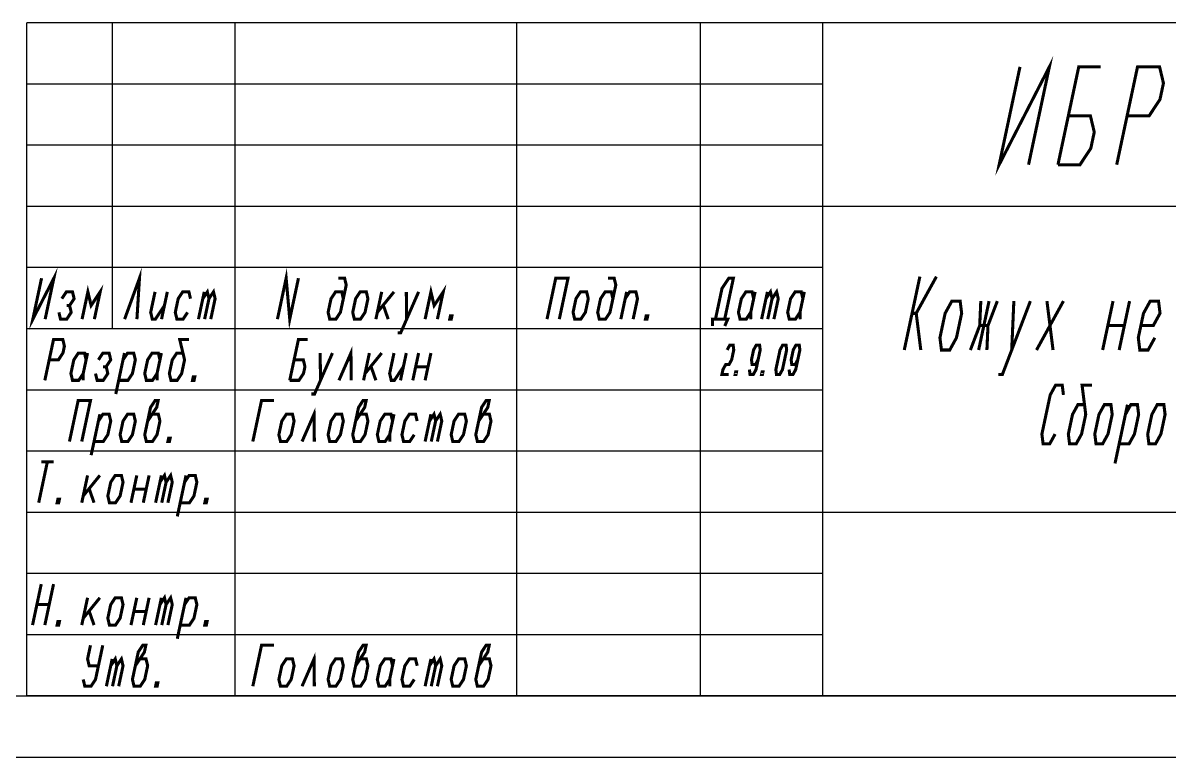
# Model space of a CAD drawing. Header units: millimetres. Extents: x 0 to 630, y 0 to 297.
# Drawn here: x 439.7 to 533.3, y 0 to 60 of the extents above; entities that cross this region are included whole.
import ezdxf

# ---------------------------------------------------------------- set-up
doc = ezdxf.new("R2010")
doc.units = ezdxf.units.MM
doc.header["$LTSCALE"] = 34.65
doc.layers.get('0').update_dxf_attribs({"linetype": 'CONTINUOUS'})

msp = doc.modelspace()

# ---------------------------------------------------------------- linework, layer by layer
at = {"color": 7, "linetype": 'CONTINUOUS'}
for p, q in [((625, 60), (440, 60)), ((440, 5), (440, 60)), ((447, 35), (447, 60)), ((457, 5), (457, 60)), ((480, 5), (480, 60)), ((495, 5), (495, 60)), ((505, 5), (505, 60)), ((505, 55), (440, 55)), ((505, 50), (440, 50)), ((625, 45), (440, 45)), ((505, 40), (440, 40)), ((505, 35), (440, 35)), ((505, 30), (440, 30)), ((505, 25), (440, 25)), ((625, 20), (440, 20)), ((505, 15), (440, 15)), ((505, 10), (440, 10)), ((20, 5), (625, 5)), ((625, 5), (440, 5)), ((0, 0), (630, 0))]:
    msp.add_line(p, q, dxfattribs=at)
at = {"color": 2, "linetype": 'CONTINUOUS', "const_width": 0.25}
for points in [[(521.1004395, 56.4106421), (519.4000085, 48.4106342), (523.5004687, 56.4106421), (521.7999994, 48.4106342)], [(524.1999902, 48.4106342), (525.9004596, 56.4106421), (527.7004431, 56.4106421)], [(529.0000104, 48.4106342), (530.7004413, 56.4106421), (532.5004633, 56.4106421), (532.8170398, 55.0773138), (532.5336475, 53.7439664), (531.6502094, 52.4106381), (529.8502258, 52.4106381)], [(524.1999902, 48.4106342), (526.0000122, 48.4106342), (526.8834119, 49.7439624), (527.1668042, 51.0773099), (526.8502277, 52.4106381), (525.0502441, 52.4106381)], [(441.1970673, 39.1375813), (440.4850104, 35.7875821), (442.2020526, 39.1375813), (441.4899957, 35.7875821)], [(447.9799878, 35.7875821), (449.1945758, 39.1375813), (448.9850116, 35.7875821)], [(460.4600171, 35.7875821), (461.172074, 39.1375813), (461.4650024, 35.7875821), (462.1770593, 39.1375813)], [(511.6500165, 33.2667554), (512.9253204, 39.2667517)], [(512.2876685, 36.2667535), (512.625163, 36.2667535), (514.2753369, 39.2667517)], [(444.5049902, 35.7875821), (444.9797205, 38.0209117), (445.244848, 36.9042421), (445.9847058, 38.0209117), (445.510014, 35.7875821)], [(465.8410492, 37.4625769), (465.7084662, 38.0209117), (465.2059735, 38.0209117), (464.8360254, 37.4625769), (464.5986603, 36.3459169), (464.7312433, 35.7875821), (465.233736, 35.7875821), (465.6036841, 36.3459169), (466.0783759, 38.5792465), (465.9458313, 39.1375813), (465.4433002, 39.1375813)], [(472.5199951, 35.7875821), (472.9947253, 38.0209117), (473.2598529, 36.9042421), (473.9997107, 38.0209117), (473.5250189, 35.7875821)], [(482.4749872, 35.7875821), (483.1870825, 39.1375813), (484.1920679, 39.1375813), (483.480011, 35.7875821)], [(487.8560193, 37.4625769), (487.7234747, 38.0209117), (487.2209436, 38.0209117), (486.8510339, 37.4625769), (486.6136688, 36.3459169), (486.7462518, 35.7875821), (487.2487445, 35.7875821), (487.6186926, 36.3459169), (488.0933844, 38.5792465), (487.9608014, 39.1375813), (487.4583087, 39.1375813)], [(496.2312433, 35.7875821), (496.7653052, 38.3000839), (497.3202081, 39.1375813), (497.6970776, 39.1375813), (496.9849823, 35.7875821)], [(442.6136829, 36.3459169), (442.7462659, 35.7875821), (443.2487585, 35.7875821), (443.6186682, 36.3459169), (443.4861237, 36.9042421), (443.8560333, 37.4625769), (443.7234503, 38.0209117), (443.2209576, 38.0209117), (442.851048, 37.4625769)], [(450.4647272, 38.0209117), (450.1086603, 36.3459169), (450.2412433, 35.7875821), (450.4924896, 35.7875821), (451.2323474, 36.9042421)], [(451.4697125, 38.0209117), (450.9949823, 35.7875821)], [(453.3610199, 37.4625769), (453.2284753, 38.0209117), (452.7259442, 38.0209117), (452.3560345, 37.4625769), (452.1186694, 36.3459169), (452.2512524, 35.7875821), (452.7537451, 35.7875821), (453.1236932, 36.3459169)], [(454.0100153, 35.7875821), (454.484707, 38.0209117)], [(454.3660437, 37.4625769), (454.7359534, 38.0209117), (454.8685364, 37.4625769), (454.5125079, 35.7875821)], [(454.8685364, 37.4625769), (455.238446, 38.0209117), (455.3710291, 37.4625769), (455.0150006, 35.7875821)], [(466.6086694, 36.3459169), (466.7412524, 35.7875821), (467.2437451, 35.7875821), (467.6136932, 36.3459169), (467.8510199, 37.4625769), (467.7184753, 38.0209117), (467.2159442, 38.0209117), (466.8460345, 37.4625769), (466.6086694, 36.3459169)], [(468.974707, 38.0209117), (468.5000153, 35.7875821)], [(468.6186786, 36.3459169), (469.9796924, 38.0209117)], [(470.2726593, 34.6709125), (470.5239056, 34.6709125), (471.9897015, 38.0209117)], [(470.9847162, 38.0209117), (471.0125171, 35.7875821)], [(484.6036597, 36.3459169), (484.7362427, 35.7875821), (485.2387354, 35.7875821), (485.6086835, 36.3459169), (485.8460486, 37.4625769), (485.7134656, 38.0209117), (485.2109729, 38.0209117), (484.8410248, 37.4625769), (484.6036597, 36.3459169)], [(488.5050146, 35.7875821), (488.9797064, 38.0209117)], [(488.8610431, 37.4625769), (489.2309528, 38.0209117), (489.7334454, 38.0209117), (489.8660284, 37.4625769), (489.51, 35.7875821)], [(499.3510199, 37.4625769), (499.2184753, 38.0209117), (498.7159442, 38.0209117), (498.3460345, 37.4625769), (498.1086694, 36.3459169), (498.2412524, 35.7875821), (498.7437451, 35.7875821), (499.1136932, 36.3459169)], [(499.4697217, 38.0209117), (499.1136932, 36.3459169), (499.1206146, 35.7875821)], [(500.0000153, 35.7875821), (500.474707, 38.0209117)], [(500.3560437, 37.4625769), (500.7259534, 38.0209117), (500.8585364, 37.4625769), (500.5025079, 35.7875821)], [(500.8585364, 37.4625769), (501.228446, 38.0209117), (501.3610291, 37.4625769), (501.0050006, 35.7875821)], [(503.3710382, 37.4625769), (503.2384552, 38.0209117), (502.7359625, 38.0209117), (502.3660144, 37.4625769), (502.1286877, 36.3459169), (502.2612323, 35.7875821), (502.7637634, 35.7875821), (503.1336731, 36.3459169)], [(503.4897015, 38.0209117), (503.1336731, 36.3459169), (503.1406329, 35.7875821)], [(443.2348389, 36.9042421), (443.4861237, 36.9042421)], [(469.1142114, 36.9042421), (469.5050006, 35.7875821)], [(514.5625745, 34.2667516), (514.6875055, 33.2667554), (515.3624945, 33.2667554), (515.9125525, 34.2667516), (516.3376794, 36.2667535), (516.21271, 37.2667593), (515.5377209, 37.2667593), (514.987663, 36.2667535), (514.5625745, 34.2667516)], [(517.0500055, 33.2667554), (517.812627, 35.2667574), (517.9002209, 37.2667593)], [(518.57521, 37.2667593), (517.7249945, 33.2667554)], [(519.2502374, 37.2667593), (518.487616, 35.2667574), (518.3999835, 33.2667554)], [(519.324873, 31.2667534), (519.662406, 31.2667534), (521.9502319, 37.2667593)], [(520.6002155, 37.2667593), (520.424989, 33.2667554)], [(522.4499945, 33.2667554), (524.6502264, 37.2667593)], [(523.30021, 37.2667593), (523.800011, 33.2667554)], [(527.8499835, 33.2667554), (528.7002374, 37.2667593)], [(530.0502155, 37.2667593), (529.2, 33.2667554)], [(530.975105, 35.2667574), (531.987627, 35.2667574), (532.5376849, 36.2667535), (532.4127155, 37.2667593), (531.7377264, 37.2667593), (531.1876685, 36.2667535), (530.7625415, 34.2667516), (530.887511, 33.2667554), (531.5625, 33.2667554), (532.112558, 34.2667516)], [(474.6556274, 35.7875821), (474.5300043, 35.7875821), (474.5893359, 36.0667447), (474.7149591, 36.0667447), (474.6556274, 35.7875821)], [(490.6406085, 35.7875821), (490.5149854, 35.7875821), (490.5743555, 36.0667447), (490.6999786, 36.0667447), (490.6406085, 35.7875821)], [(495.9869568, 35.2292473), (495.9799969, 35.7875821), (497.2362671, 35.7875821), (496.9919421, 35.2292473)], [(512.9999945, 33.2667554), (512.625163, 36.2667535)], [(517.812627, 35.2667574), (518.487616, 35.2667574)], [(528.2751105, 35.2667574), (529.625127, 35.2667574)], [(441.4650018, 30.7875819), (442.1770587, 34.1375812), (442.9307977, 34.1375812), (443.0633807, 33.5792464), (442.9447174, 33.0209116), (442.5747693, 32.4625768), (441.8210303, 32.4625768)], [(452.7434784, 33.0209116), (452.2409473, 33.0209116), (451.8710376, 32.4625768), (451.6336725, 31.3459167), (451.7662555, 30.7875819), (452.2687482, 30.7875819), (452.6386963, 31.3459167), (452.8760229, 32.4625768), (452.4783124, 34.1375812), (453.2320514, 34.1375812)], [(461.4650024, 30.7875819), (462.1770593, 34.1375812), (462.9307983, 34.1375812)], [(497.1851257, 33.2731865), (497.4051489, 33.6731946), (497.6751215, 33.6731946), (497.7251093, 33.2731865), (497.5550739, 32.4731895), (497.3350507, 32.0731911), (497.0650397, 32.0731911), (496.8450165, 31.6731926), (496.7599988, 31.2731941), (497.2999823, 31.2731941)], [(499.0050275, 31.6731926), (499.0550153, 31.2731941), (499.3249878, 31.2731941), (499.545011, 31.6731926), (499.8851202, 33.2731865), (499.8351324, 33.6731946), (499.5651215, 33.6731946), (499.3450983, 33.2731865), (499.1750629, 32.4731895), (499.2250507, 32.0731911), (499.4950616, 32.0731911), (499.7150848, 32.4731895)], [(501.2149878, 31.2731941), (501.1650385, 31.6731926), (501.5051093, 33.2731865), (501.7251324, 33.6731946), (501.9951434, 33.6731946), (502.0451312, 33.2731865), (501.705022, 31.6731926), (501.4849988, 31.2731941), (501.2149878, 31.2731941)], [(502.2450055, 31.6731926), (502.2949933, 31.2731941), (502.5650043, 31.2731941), (502.7850275, 31.6731926), (503.1250983, 33.2731865), (503.0751489, 33.6731946), (502.8051379, 33.6731946), (502.5851147, 33.2731865), (502.4150793, 32.4731895), (502.4650287, 32.0731911), (502.7350397, 32.0731911), (502.9550629, 32.4731895)], [(444.8360248, 32.4625768), (444.7034418, 33.0209116), (444.2009491, 33.0209116), (443.8310394, 32.4625768), (443.5936743, 31.3459167), (443.7262573, 30.7875819), (444.22875, 30.7875819), (444.5986597, 31.3459167)], [(444.9547266, 33.0209116), (444.5986597, 31.3459167), (444.6056195, 30.7875819)], [(445.6036835, 31.3459167), (445.7362665, 30.7875819), (446.2387592, 30.7875819), (446.6086688, 31.3459167), (446.4760858, 31.9042419), (446.8460339, 32.4625768), (446.7134509, 33.0209116), (446.2109583, 33.0209116), (445.8410486, 32.4625768)], [(447.2576642, 29.6709123), (447.9697211, 33.0209116)], [(447.4949908, 30.7875819), (448.2487683, 30.7875819), (448.618678, 31.3459167), (448.8560431, 32.4625768), (448.7234601, 33.0209116), (448.2209674, 33.0209116), (447.8510193, 32.4625768)], [(450.8660138, 32.4625768), (450.7334692, 33.0209116), (450.2309766, 33.0209116), (449.8610284, 32.4625768), (449.6236633, 31.3459167), (449.7562463, 30.7875819), (450.258739, 30.7875819), (450.6286871, 31.3459167)], [(450.9847156, 33.0209116), (450.6286871, 31.3459167), (450.6356085, 30.7875819)], [(463.2376465, 29.6709123), (463.4888928, 29.6709123), (464.9547272, 33.0209116)], [(463.9497034, 33.0209116), (463.9775043, 30.7875819)], [(465.4849823, 30.7875819), (466.4622052, 33.0209116), (466.4900061, 30.7875819)], [(467.9697217, 33.0209116), (467.4949915, 30.7875819)], [(467.6136932, 31.3459167), (468.974707, 33.0209116)], [(469.9796924, 33.0209116), (469.6236639, 31.3459167), (469.7562469, 30.7875819), (470.0074933, 30.7875819), (470.7473511, 31.9042419)], [(470.9847162, 33.0209116), (470.509986, 30.7875819)], [(471.5150098, 30.7875819), (471.9897015, 33.0209116)], [(472.9947253, 33.0209116), (472.5199951, 30.7875819)], [(446.2248395, 31.9042419), (446.4760858, 31.9042419)], [(461.4650024, 30.7875819), (462.2187415, 30.7875819), (462.5886896, 31.3459167), (462.7073529, 31.9042419), (462.5747699, 32.4625768), (461.8210309, 32.4625768)], [(468.1092261, 31.9042419), (468.5000153, 30.7875819)], [(471.7523364, 31.9042419), (472.7573602, 31.9042419)], [(453.6506415, 30.7875819), (453.5250183, 30.7875819), (453.58435, 31.0667445), (453.7099731, 31.0667445), (453.6506415, 30.7875819)], [(497.9074878, 31.2731941), (497.8400043, 31.2731941), (497.8824939, 31.4731934), (497.9500159, 31.4731934), (497.9074878, 31.2731941)], [(500.0674988, 31.2731941), (500.0000153, 31.2731941), (500.0425049, 31.4731934), (500.1100269, 31.4731934), (500.0674988, 31.2731941)], [(524.6502264, 29.5991991), (524.5502893, 30.3992056), (524.0102673, 30.3992056), (523.5702209, 29.5991991), (522.8900409, 26.3992017), (522.9900165, 25.5992047), (523.53, 25.5992047), (523.9700464, 26.3992017)], [(526.370191, 28.7992021), (525.8301691, 28.7992021), (525.3901227, 27.9992052), (525.0500519, 26.3992017), (525.149989, 25.5992047), (525.690011, 25.5992047), (526.1300574, 26.3992017), (526.4701282, 27.9992052), (526.1702783, 30.3992056), (526.9802728, 30.3992056)], [(443.475011, 25.7875818), (444.1870679, 29.137581), (445.1920532, 29.137581), (444.4799963, 25.7875818)], [(449.8610284, 27.4625766), (450.6008862, 28.5792462), (450.7195496, 29.137581), (450.4683032, 29.137581), (450.0983936, 28.5792462), (449.6236633, 26.3459166), (449.7562463, 25.7875818), (450.258739, 25.7875818), (450.6286871, 26.3459166), (450.8660138, 27.4625766), (450.7334692, 28.0209114), (450.2309766, 28.0209114)], [(458.4500079, 25.7875818), (459.1620648, 29.137581), (460.1670502, 29.137581)], [(466.8460345, 27.4625766), (467.5858923, 28.5792462), (467.7045557, 29.137581), (467.4533093, 29.137581), (467.0833997, 28.5792462), (466.6086694, 26.3459166), (466.7412524, 25.7875818), (467.2437451, 25.7875818), (467.6136932, 26.3459166), (467.8510199, 27.4625766), (467.7184753, 28.0209114), (467.2159442, 28.0209114)], [(476.8960419, 27.4625766), (477.6358997, 28.5792462), (477.754563, 29.137581), (477.5033167, 29.137581), (477.1333685, 28.5792462), (476.6586768, 26.3459166), (476.7912598, 25.7875818), (477.2937524, 25.7875818), (477.6636621, 26.3459166), (477.9010272, 27.4625766), (477.7684442, 28.0209114), (477.2659515, 28.0209114)], [(445.247655, 24.6709122), (445.9597119, 28.0209114)], [(445.4849817, 25.7875818), (446.2387592, 25.7875818), (446.6086688, 26.3459166), (446.8460339, 27.4625766), (446.7134509, 28.0209114), (446.2109583, 28.0209114), (445.8410486, 27.4625766)], [(447.6136926, 26.3459166), (447.7462372, 25.7875818), (448.2487683, 25.7875818), (448.618678, 26.3459166), (448.8560431, 27.4625766), (448.7234601, 28.0209114), (448.2209674, 28.0209114), (447.8510193, 27.4625766), (447.6136926, 26.3459166)], [(460.5786804, 26.3459166), (460.7112634, 25.7875818), (461.2137561, 25.7875818), (461.5836658, 26.3459166), (461.8210309, 27.4625766), (461.6884479, 28.0209114), (461.1859552, 28.0209114), (460.8160455, 27.4625766), (460.5786804, 26.3459166)], [(462.4699878, 25.7875818), (463.4472107, 28.0209114), (463.4750116, 25.7875818)], [(464.5986603, 26.3459166), (464.7312433, 25.7875818), (465.233736, 25.7875818), (465.6036841, 26.3459166), (465.8410492, 27.4625766), (465.7084662, 28.0209114), (465.2059735, 28.0209114), (464.8360254, 27.4625766), (464.5986603, 26.3459166)], [(469.8610291, 27.4625766), (469.728446, 28.0209114), (469.2259534, 28.0209114), (468.8560437, 27.4625766), (468.6186786, 26.3459166), (468.7512616, 25.7875818), (469.2537543, 25.7875818), (469.6236639, 26.3459166)], [(469.9796924, 28.0209114), (469.6236639, 26.3459166), (469.6306238, 25.7875818)], [(471.8710382, 27.4625766), (471.7384552, 28.0209114), (471.2359625, 28.0209114), (470.8660144, 27.4625766), (470.6286877, 26.3459166), (470.7612323, 25.7875818), (471.2637634, 25.7875818), (471.6336731, 26.3459166)], [(472.5199951, 25.7875818), (472.9947253, 28.0209114)], [(472.8760236, 27.4625766), (473.2459717, 28.0209114), (473.3785162, 27.4625766), (473.0224878, 25.7875818)], [(473.3785162, 27.4625766), (473.7484644, 28.0209114), (473.8810474, 27.4625766), (473.5250189, 25.7875818)], [(474.6486676, 26.3459166), (474.7812506, 25.7875818), (475.2837433, 25.7875818), (475.6536914, 26.3459166), (475.8910181, 27.4625766), (475.7584735, 28.0209114), (475.2559424, 28.0209114), (474.8860327, 27.4625766), (474.6486676, 26.3459166)], [(527.2100629, 26.3992017), (527.31, 25.5992047), (527.8499835, 25.5992047), (528.2900299, 26.3992017), (528.6301392, 27.9992052), (528.5301636, 28.7992021), (527.9901801, 28.7992021), (527.5501337, 27.9992052), (527.2100629, 26.3992017)], [(528.8598907, 23.9992012), (529.8801801, 28.7992021)], [(529.2, 25.5992047), (530.0099945, 25.5992047), (530.4500409, 26.3992017), (530.7901501, 27.9992052), (530.6901746, 28.7992021), (530.150191, 28.7992021), (529.7101447, 27.9992052)], [(531.5300464, 26.3992017), (531.6299835, 25.5992047), (532.1700055, 25.5992047), (532.6100519, 26.3992017), (532.9501227, 27.9992052), (532.8501855, 28.7992021), (532.3101636, 28.7992021), (531.8701172, 27.9992052), (531.5300464, 26.3992017)], [(451.6406323, 25.7875818), (451.5150092, 25.7875818), (451.5743408, 26.0667444), (451.699964, 26.0667444), (451.6406323, 25.7875818)], [(441.674566, 24.1375809), (440.9625092, 20.7875816)], [(441.1720734, 24.1375809), (442.1770587, 24.1375809)], [(444.9547266, 23.0209113), (444.4799963, 20.7875816)], [(444.5986597, 21.3459164), (445.9597119, 23.0209113)], [(446.6086688, 21.3459164), (446.7412518, 20.7875816), (447.2437445, 20.7875816), (447.6136926, 21.3459164), (447.8510193, 22.4625764), (447.7184747, 23.0209113), (447.2159436, 23.0209113), (446.8460339, 22.4625764), (446.6086688, 21.3459164)], [(448.5000146, 20.7875816), (448.9747064, 23.0209113)], [(449.9796918, 23.0209113), (449.505, 20.7875816)], [(450.5099854, 20.7875816), (450.9847156, 23.0209113)], [(450.8660138, 22.4625764), (451.2359619, 23.0209113), (451.3685449, 22.4625764), (451.0125165, 20.7875816)], [(451.3685449, 22.4625764), (451.7384546, 23.0209113), (451.8710376, 22.4625764), (451.5150092, 20.7875816)], [(452.2826294, 19.670912), (452.9947247, 23.0209113)], [(452.5199945, 20.7875816), (453.2737335, 20.7875816), (453.6436816, 21.3459164), (453.8810468, 22.4625764), (453.7484637, 23.0209113), (453.2459711, 23.0209113), (452.8760229, 22.4625764)], [(445.094231, 21.9042416), (445.4849817, 20.7875816)], [(448.7373413, 21.9042416), (449.7423651, 21.9042416)], [(442.5956104, 20.7875816), (442.4699872, 20.7875816), (442.5293573, 21.0667442), (442.6549805, 21.0667442), (442.5956104, 20.7875816)], [(454.6556268, 20.7875816), (454.5300037, 20.7875816), (454.5893353, 21.0667442), (454.7149585, 21.0667442), (454.6556268, 20.7875816)], [(440.4600165, 10.7875813), (441.1720734, 14.1375806)], [(442.1770587, 14.1375806), (441.4650018, 10.7875813)], [(444.9547266, 13.0209109), (444.4799963, 10.7875813)], [(444.5986597, 11.3459161), (445.9597119, 13.0209109)], [(446.6086688, 11.3459161), (446.7412518, 10.7875813), (447.2437445, 10.7875813), (447.6136926, 11.3459161), (447.8510193, 12.4625761), (447.7184747, 13.0209109), (447.2159436, 13.0209109), (446.8460339, 12.4625761), (446.6086688, 11.3459161)], [(448.5000146, 10.7875813), (448.9747064, 13.0209109)], [(449.9796918, 13.0209109), (449.505, 10.7875813)], [(450.5099854, 10.7875813), (450.9847156, 13.0209109)], [(450.8660138, 12.4625761), (451.2359619, 13.0209109), (451.3685449, 12.4625761), (451.0125165, 10.7875813)], [(451.3685449, 12.4625761), (451.7384546, 13.0209109), (451.8710376, 12.4625761), (451.5150092, 10.7875813)], [(452.2826294, 9.6709117), (452.9947247, 13.0209109)], [(452.5199945, 10.7875813), (453.2737335, 10.7875813), (453.6436816, 11.3459161), (453.8810468, 12.4625761), (453.7484637, 13.0209109), (453.2459711, 13.0209109), (452.8760229, 12.4625761)], [(440.8160449, 12.4625761), (441.8210303, 12.4625761)], [(445.094231, 11.9042509), (445.4849817, 10.7875813)], [(448.7373413, 11.9042509), (449.7423651, 11.9042509)], [(442.5956104, 10.7875813), (442.4699872, 10.7875813), (442.5293573, 11.0667439), (442.6549805, 11.0667439), (442.5956104, 10.7875813)], [(454.6556268, 10.7875813), (454.5300037, 10.7875813), (454.5893353, 11.0667439), (454.7149585, 11.0667439), (454.6556268, 10.7875813)], [(444.5986597, 6.345916), (444.7312427, 5.7875812), (445.2337354, 5.7875812), (445.6036835, 6.345916), (446.197077, 9.1375804)], [(445.1920532, 9.1375804), (444.9547266, 8.0209108), (445.0872711, 7.462576), (445.8410486, 7.462576)], [(448.8560431, 7.462576), (449.5959009, 8.5792456), (449.7145642, 9.1375804), (449.4633179, 9.1375804), (449.0933698, 8.5792456), (448.618678, 6.345916), (448.751261, 5.7875812), (449.2537537, 5.7875812), (449.6236633, 6.345916), (449.8610284, 7.462576), (449.7284454, 8.0209108), (449.2259528, 8.0209108)], [(458.4500079, 5.7875812), (459.1620648, 9.1375804), (460.1670502, 9.1375804)], [(462.4699878, 5.7875812), (463.4472107, 8.0209108), (463.4750116, 5.7875812)], [(466.8460345, 7.462576), (467.5858923, 8.5792456), (467.7045557, 9.1375804), (467.4533093, 9.1375804), (467.0833997, 8.5792456), (466.6086694, 6.345916), (466.7412524, 5.7875812), (467.2437451, 5.7875812), (467.6136932, 6.345916), (467.8510199, 7.462576), (467.7184753, 8.0209108), (467.2159442, 8.0209108)], [(476.8960419, 7.462576), (477.6358997, 8.5792456), (477.754563, 9.1375804), (477.5033167, 9.1375804), (477.1333685, 8.5792456), (476.6586768, 6.345916), (476.7912598, 5.7875812), (477.2937524, 5.7875812), (477.6636621, 6.345916), (477.9010272, 7.462576), (477.7684442, 8.0209108), (477.2659515, 8.0209108)], [(446.4900055, 5.7875812), (446.9646973, 8.0209108)], [(446.8460339, 7.462576), (447.2159436, 8.0209108), (447.3485266, 7.462576), (446.9924982, 5.7875812)], [(447.3485266, 7.462576), (447.7184747, 8.0209108), (447.8510193, 7.462576), (447.4949908, 5.7875812)], [(460.5786804, 6.345916), (460.7112634, 5.7875812), (461.2137561, 5.7875812), (461.5836658, 6.345916), (461.8210309, 7.462576), (461.6884479, 8.0209108), (461.1859552, 8.0209108), (460.8160455, 7.462576), (460.5786804, 6.345916)], [(464.5986603, 6.345916), (464.7312433, 5.7875812), (465.233736, 5.7875812), (465.6036841, 6.345916), (465.8410492, 7.462576), (465.7084662, 8.0209108), (465.2059735, 8.0209108), (464.8360254, 7.462576), (464.5986603, 6.345916)], [(469.8610291, 7.462576), (469.728446, 8.0209108), (469.2259534, 8.0209108), (468.8560437, 7.462576), (468.6186786, 6.345916), (468.7512616, 5.7875812), (469.2537543, 5.7875812), (469.6236639, 6.345916)], [(469.9796924, 8.0209108), (469.6236639, 6.345916), (469.6306238, 5.7875812)], [(471.8710382, 7.462576), (471.7384552, 8.0209108), (471.2359625, 8.0209108), (470.8660144, 7.462576), (470.6286877, 6.345916), (470.7612323, 5.7875812), (471.2637634, 5.7875812), (471.6336731, 6.345916)], [(472.5199951, 5.7875812), (472.9947253, 8.0209108)], [(472.8760236, 7.462576), (473.2459717, 8.0209108), (473.3785162, 7.462576), (473.0224878, 5.7875812)], [(473.3785162, 7.462576), (473.7484644, 8.0209108), (473.8810474, 7.462576), (473.5250189, 5.7875812)], [(474.6486676, 6.345916), (474.7812506, 5.7875812), (475.2837433, 5.7875812), (475.6536914, 6.345916), (475.8910181, 7.462576), (475.7584735, 8.0209108), (475.2559424, 8.0209108), (474.8860327, 7.462576), (474.6486676, 6.345916)], [(450.6356085, 5.7875812), (450.5099854, 5.7875812), (450.5693555, 6.0667438), (450.6949786, 6.0667438), (450.6356085, 5.7875812)]]:
    msp.add_lwpolyline(points, dxfattribs=at)

doc.saveas('drawing.dxf')
